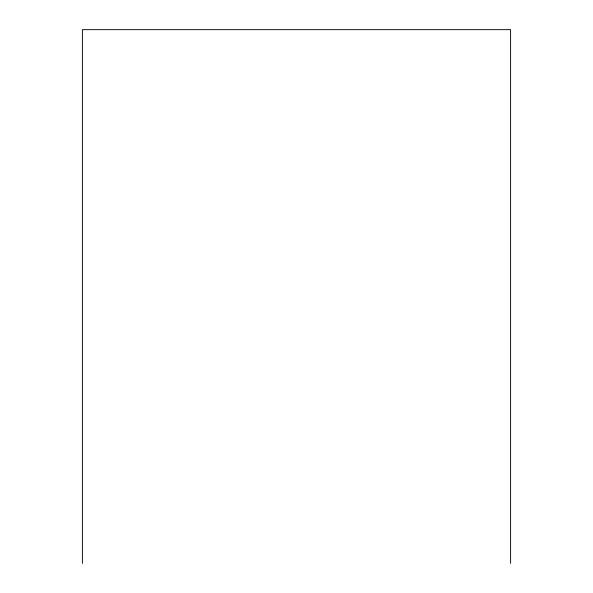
<?xml version="1.0" encoding="UTF-8"?>
<svg xmlns="http://www.w3.org/2000/svg" width="593" height="593" viewBox="0 0 593 593"><rect width="100%" height="100%" fill="white"/><g stroke="black" fill="none" stroke-linecap="round" stroke-linejoin="round"><path stroke-width="0.89" d="M510.595 563.35L510.595 29.65L82.405 29.65L82.405 563.35"/></g></svg>
